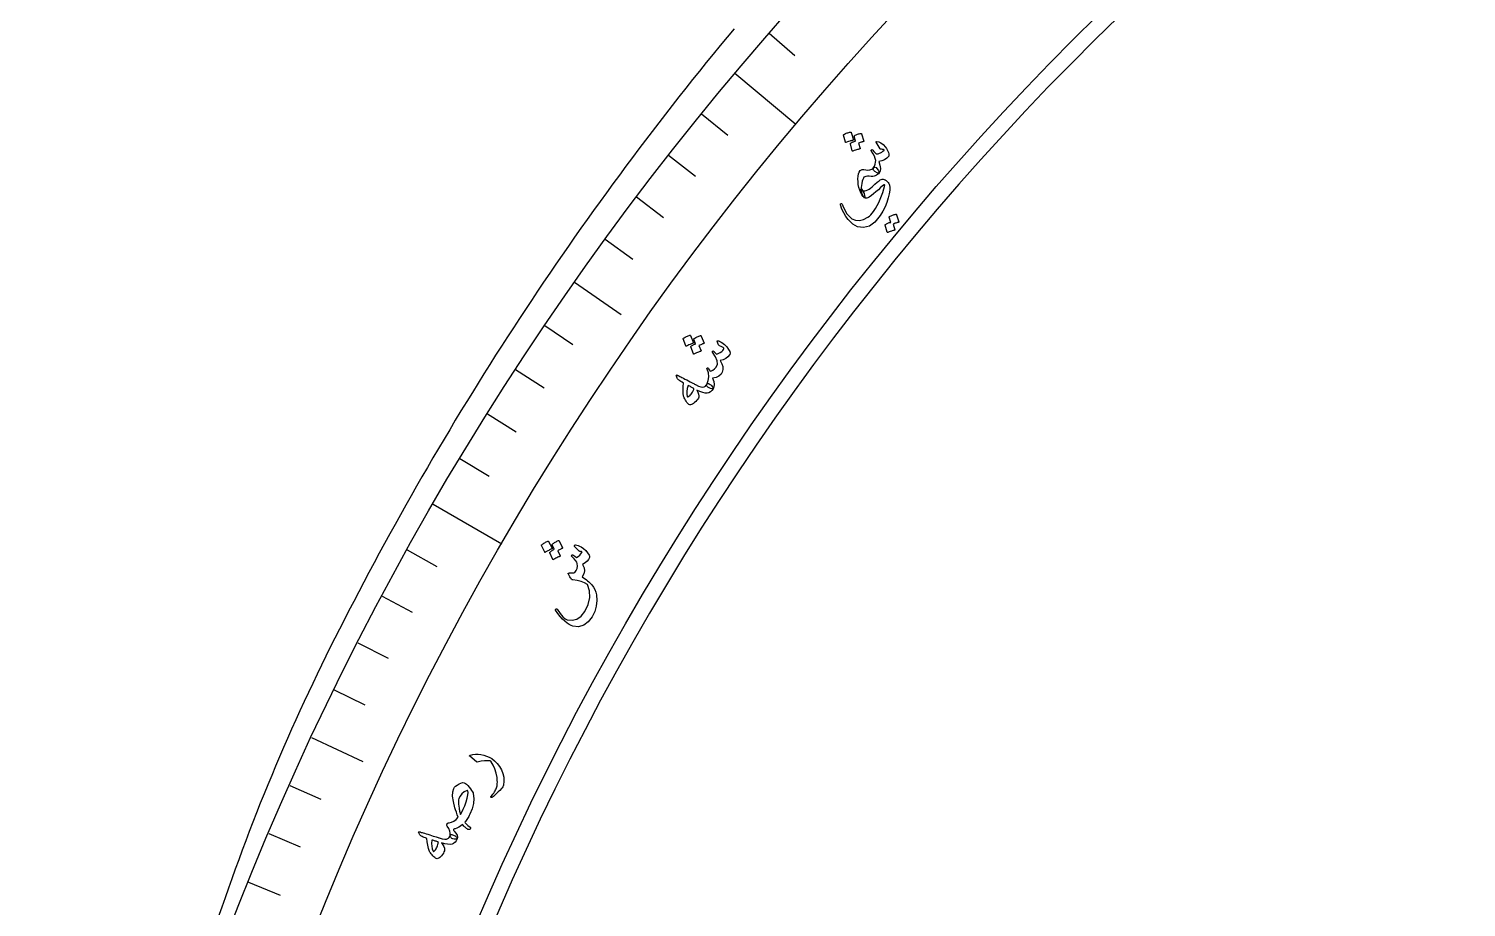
# Model space of a CAD drawing. Header units: millimetres. Extents: x -280 to 280, y -280 to 325.
# Drawn here: x -278.6 to -145.9, y 102 to 183.2 of the extents above; entities that cross this region are included whole.
import ezdxf

# ---------------------------------------------------------------- set-up
doc = ezdxf.new("R2010")
doc.units = ezdxf.units.MM
for name, color, linetype in [('CUT_INNER', 6, 'Continuous'), ('CUT_OUTER', 1, 'Continuous'), ('ENGRAVE', 7, 'Continuous'), ('ENGRAVE_FINE', 8, 'Continuous'), ('TEXT', 5, 'Continuous')]:
    doc.layers.add(name, color=color, linetype=linetype)

msp = doc.modelspace()

# ---------------------------------------------------------------- linework, layer by layer
at = {"layer": 'CUT_INNER'}
msp.add_arc((0, 0), 256.2, 91.40625, 88.59375, dxfattribs=at)
at = {"layer": 'CUT_OUTER'}
for centre, radius, start, end in [((14.3348, -6.1119), 296.188, 140.276813, 152.776561), ((-78.7774, 40.3559), 192.1368, 152.396432, 161.271161), ((-4.3068, 1.5897), 275.4092, 158.606943, 160.949728)]:
    msp.add_arc(centre, radius, start, end, dxfattribs=at)
at = {"layer": 'ENGRAVE'}
for points in [[(-213.3985, 179.0626), (-207.7831, 174.3507)], [(-228.1928, 159.7823), (-223.9037, 156.7791)], [(-241.2504, 139.286), (-234.9021, 135.6208)], [(-252.472, 117.7296), (-247.7265, 115.5168)]]:
    msp.add_lwpolyline(points, dxfattribs=at)
for radius in [278.572, 271.2416, 257.628]:
    msp.add_circle((0, 0), radius, dxfattribs=at)
at = {"layer": 'ENGRAVE_FINE'}
for points in [[(-210.241, 182.7597), (-207.87, 180.6986)], [(-216.4911, 175.311), (-214.0496, 173.334)], [(-219.5177, 171.506), (-217.0421, 169.5719)], [(-222.4775, 167.6488), (-219.9685, 165.7582)], [(-225.3695, 163.7405), (-222.8279, 161.8939)], [(-230.9467, 155.7755), (-228.3422, 154.0187)], [(-233.6301, 151.7212), (-230.9954, 150.0101)], [(-236.2425, 147.6207), (-233.5782, 145.9559)], [(-238.7828, 143.4752), (-236.0899, 141.8571)], [(-243.6446, 135.0544), (-240.8969, 133.5313)], [(-245.9645, 130.7816), (-243.1906, 129.3067)], [(-248.2095, 126.469), (-245.4103, 125.0428)], [(-250.3789, 122.1179), (-247.5552, 120.7407)], [(-254.4882, 113.3054), (-251.6182, 112.0276)], [(-256.4269, 108.8468), (-253.535, 107.6192)], [(-258.2875, 104.3549), (-255.3746, 103.178)]]:
    msp.add_lwpolyline(points, dxfattribs=at)
at = {"layer": 'TEXT'}
for points in [[(-203.3637, 173.3543), (-203.3647, 173.3682), (-203.3602, 173.3826), (-203.3501, 173.3974), (-203.3344, 173.4127), (-203.2618, 173.4534), (-203.1886, 173.4902), (-203.1147, 173.5232), (-203.0402, 173.5524), (-202.9643, 173.5778), (-202.8865, 173.5995), (-202.8067, 173.6176), (-202.7248, 173.6319), (-202.7, 173.6315), (-202.6811, 173.6257), (-202.6681, 173.6146), (-202.661, 173.5981), (-202.4555, 172.9227), (-202.4563, 172.9052), (-202.4671, 172.891), (-202.4879, 172.8802), (-202.5187, 172.8728), (-202.545, 172.8661), (-202.5857, 172.8546), (-202.6406, 172.8385), (-202.7098, 172.8177), (-202.794, 172.7914), (-202.8937, 172.7588), (-203.009, 172.72), (-203.1399, 172.6749), (-203.1591, 172.6705), (-203.1731, 172.6721), (-203.1821, 172.6797), (-203.1859, 172.6933)], [(-202.3896, 173.2407), (-202.3906, 173.2546), (-202.3861, 173.2689), (-202.376, 173.2837), (-202.3604, 173.2989), (-202.2878, 173.3392), (-202.2147, 173.3757), (-202.1408, 173.4084), (-202.0664, 173.4373), (-201.9907, 173.4624), (-201.9129, 173.4838), (-201.8332, 173.5015), (-201.7514, 173.5155), (-201.7311, 173.5143), (-201.7146, 173.5073), (-201.7018, 173.4944), (-201.6928, 173.4756), (-201.4879, 172.8007), (-201.4887, 172.7877), (-201.4987, 172.7761), (-201.5177, 172.7659), (-201.546, 172.757), (-201.5649, 172.7515), (-201.5943, 172.7427), (-201.6343, 172.7306), (-201.6849, 172.7153), (-201.7456, 172.6963), (-201.8161, 172.6733), (-201.8965, 172.6464), (-201.9866, 172.6155), (-201.8321, 172.1211), (-201.8328, 172.1037), (-201.8436, 172.0895), (-201.8643, 172.0788), (-201.8951, 172.0714), (-201.9214, 172.0647), (-201.9619, 172.0533), (-202.0167, 172.0373), (-202.0857, 172.0166), (-202.1697, 171.9905), (-202.2692, 171.9581), (-202.3842, 171.9195), (-202.5148, 171.8746), (-202.5317, 171.8728), (-202.5441, 171.8763), (-202.5521, 171.885), (-202.5557, 171.899), (-202.7349, 172.5588), (-202.7359, 172.5726), (-202.7315, 172.587), (-202.7214, 172.6018), (-202.7058, 172.6171), (-202.6547, 172.6458), (-202.6027, 172.6732), (-202.55, 172.6993), (-202.4964, 172.724), (-202.442, 172.7466), (-202.3867, 172.7666), (-202.3305, 172.7838), (-202.2734, 172.7983)], [(-200.3448, 172.6888), (-200.3599, 172.7193), (-200.3612, 172.7418), (-200.3487, 172.7563), (-200.3224, 172.7628), (-200.1207, 172.7403), (-199.9137, 172.6431), (-199.7012, 172.4713), (-199.4832, 172.2249), (-199.4002, 172.1061), (-199.3296, 171.9865), (-199.2713, 171.8659), (-199.2254, 171.7445), (-199.1934, 171.6281), (-199.1775, 171.5333), (-199.1777, 171.4602), (-199.1942, 171.4088), (-199.3703, 171.2144), (-199.5835, 171.0697), (-199.8337, 170.9746), (-200.1213, 170.929), (-200.0024, 170.5775), (-199.9563, 170.2807), (-199.9829, 170.0387), (-200.0825, 169.8512), (-200.1095, 169.8352), (-200.1504, 169.8348), (-200.205, 169.8498), (-200.2734, 169.8804), (-200.4675, 170.0034), (-200.5899, 170.1156), (-200.6407, 170.2169), (-200.6198, 170.3073), (-200.5133, 170.4878), (-200.4412, 170.6655), (-200.4034, 170.8405), (-200.3999, 171.0127), (-200.4345, 171.1946), (-200.5109, 171.3982), (-200.6292, 171.6236), (-200.7893, 171.8709), (-200.8054, 171.904), (-200.8095, 171.9346), (-200.8016, 171.9627), (-200.7816, 171.9882), (-200.7532, 172.0071), (-200.7249, 172.0093), (-200.6967, 171.9948), (-200.6686, 171.9637), (-200.5706, 171.8365), (-200.4874, 171.7388), (-200.419, 171.6705), (-200.3653, 171.6316), (-200.3132, 171.6179), (-200.2437, 171.6201), (-200.1566, 171.6382), (-200.052, 171.6722), (-199.9384, 171.7241), (-199.8293, 171.7902), (-199.7248, 171.8705), (-199.6247, 171.9649), (-199.6244, 171.9653), (-199.6235, 171.9664), (-199.6219, 171.9682), (-199.6196, 171.9708), (-199.6217, 171.9797), (-199.6321, 171.9893), (-199.6509, 171.9997), (-199.6781, 172.0109), (-199.7178, 172.0219), (-199.774, 172.0316), (-199.8468, 172.04), (-199.9362, 172.0473), (-199.9523, 172.0488), (-199.9674, 172.056), (-199.9815, 172.0689), (-199.9947, 172.0873)], [(-200.6147, 170.3133), (-200.5245, 170.3666), (-200.4412, 170.3784), (-200.3649, 170.3488), (-200.2956, 170.2777), (-200.1787, 170.1099), (-200.1034, 169.9839), (-200.0696, 169.8997), (-200.0775, 169.8571), (-200.1529, 169.7833), (-200.2374, 169.7171), (-200.3307, 169.6583), (-200.4331, 169.6072), (-200.5441, 169.5684), (-200.6745, 169.546), (-200.8244, 169.5399), (-200.9938, 169.5502), (-201.1585, 169.5583), (-201.2945, 169.5458), (-201.4016, 169.5128), (-201.4798, 169.4594), (-201.5364, 169.3761), (-201.5894, 169.253), (-201.6387, 169.0898), (-201.6843, 168.8868), (-201.7151, 168.6861), (-201.7249, 168.524), (-201.7139, 168.4005), (-201.6821, 168.3156), (-201.5628, 168.1247), (-201.4747, 167.9499), (-201.4178, 167.7911), (-201.3922, 167.6483), (-201.3932, 167.6049), (-201.4009, 167.5797), (-201.4151, 167.5725), (-201.4359, 167.5835), (-201.5609, 167.6926), (-201.6754, 167.8435), (-201.7792, 168.0363), (-201.8722, 168.2711), (-201.9479, 168.5279), (-202.0001, 168.787), (-202.0285, 169.0482), (-202.0333, 169.3116), (-202.0183, 169.5595), (-201.9817, 169.769), (-201.9236, 169.94), (-201.8439, 170.0726), (-201.7693, 170.1307), (-201.6557, 170.1622), (-201.5029, 170.1671), (-201.3112, 170.1453), (-201.1134, 170.1291), (-200.9314, 170.1517), (-200.7652, 170.2131), (-200.6147, 170.3133)], [(-200.9853, 167.6228), (-201.1079, 167.5506), (-201.2217, 167.5165), (-201.3266, 167.5204), (-201.4228, 167.5625), (-201.5033, 167.6402), (-201.5794, 167.7661), (-201.6509, 167.9403), (-201.7178, 168.1627), (-201.7425, 168.2607), (-201.7572, 168.3326), (-201.7618, 168.3783), (-201.7563, 168.3978), (-201.7456, 168.3953), (-201.7297, 168.3807), (-201.7086, 168.3542), (-201.6821, 168.3156), (-201.6126, 168.2392), (-201.5216, 168.1994), (-201.4089, 168.196), (-201.2748, 168.2291), (-201.138, 168.2866), (-201.0017, 168.3633), (-200.8656, 168.4593), (-200.73, 168.5746), (-200.4664, 168.8172), (-200.2531, 169.0042), (-200.0902, 169.1356), (-199.9778, 169.2117), (-199.8898, 169.2505), (-199.8001, 169.2701), (-199.7088, 169.2703), (-199.6158, 169.2513), (-199.5685, 169.2344), (-199.5234, 169.215), (-199.4805, 169.1929), (-199.4399, 169.1682), (-199.401, 169.1407), (-199.3636, 169.1099), (-199.3276, 169.0759), (-199.2931, 169.0387), (-199.2335, 168.9666), (-199.1833, 168.8896), (-199.1422, 168.8079), (-199.1104, 168.7213), (-199.0873, 168.5267), (-199.1018, 168.2678), (-199.1535, 167.9447), (-199.2424, 167.5573), (-199.3695, 167.1403), (-199.5363, 166.7283), (-199.7428, 166.321), (-199.989, 165.9184), (-200.4651, 165.3266), (-200.9711, 164.9589), (-201.5083, 164.8152), (-202.0776, 164.8959), (-202.2848, 164.9919), (-202.4979, 165.1363), (-202.7169, 165.3293), (-202.9418, 165.571), (-203.1549, 165.8516), (-203.3451, 166.1665), (-203.5121, 166.5159), (-203.6558, 166.8997), (-203.659, 166.9282), (-203.6571, 166.9538), (-203.65, 166.9764), (-203.6377, 166.996), (-203.6193, 167.0138), (-203.5989, 167.0248), (-203.5764, 167.0291), (-203.5518, 167.0266), (-203.5273, 167.0109), (-203.499, 166.9706), (-203.4668, 166.9057), (-203.4307, 166.8161), (-203.249, 166.4132), (-203.0477, 166.0818), (-202.8273, 165.8218), (-202.5878, 165.6329), (-202.2522, 165.4944), (-201.8962, 165.4702), (-201.5198, 165.5601), (-201.1228, 165.7638), (-200.9837, 165.8708), (-200.8505, 165.9952), (-200.7232, 166.137), (-200.6016, 166.296), (-200.4271, 166.5626), (-200.266, 166.8391), (-200.1184, 167.1258), (-199.9841, 167.4227), (-199.8621, 167.7301), (-199.7514, 168.0486), (-199.6519, 168.3783), (-199.5637, 168.7191), (-199.5615, 168.7224), (-199.5601, 168.7263), (-199.5595, 168.7308), (-199.5596, 168.736), (-199.5668, 168.7427), (-199.5813, 168.7467), (-199.6032, 168.7481), (-199.6325, 168.7468), (-199.6897, 168.7178), (-199.7955, 168.6358), (-199.9498, 168.5007), (-200.1524, 168.3125), (-200.3763, 168.1059), (-200.5898, 167.9221), (-200.7927, 167.7611), (-200.9853, 167.6228)], [(-199.1522, 165.7736), (-199.1535, 165.7872), (-199.1494, 165.8013), (-199.1399, 165.8159), (-199.1248, 165.8309), (-199.0542, 165.8706), (-198.9829, 165.9065), (-198.9108, 165.9386), (-198.838, 165.9671), (-198.7638, 165.9918), (-198.6875, 166.0128), (-198.6092, 166.0303), (-198.5288, 166.044), (-198.5087, 166.0429), (-198.4921, 166.0359), (-198.4792, 166.0232), (-198.4698, 166.0047), (-198.2489, 165.3407), (-198.2494, 165.3279), (-198.2589, 165.3166), (-198.2775, 165.3065), (-198.3051, 165.2978), (-198.3269, 165.2941), (-198.3596, 165.2859), (-198.4032, 165.2729), (-198.4577, 165.2553), (-198.5237, 165.233), (-198.602, 165.2059), (-198.6925, 165.174), (-198.7952, 165.1373), (-198.6256, 164.6182), (-198.6232, 164.5988), (-198.6316, 164.5834), (-198.6506, 164.5718), (-198.6805, 164.5642), (-198.7063, 164.5576), (-198.746, 164.5464), (-198.7997, 164.5307), (-198.8674, 164.5103), (-198.9497, 164.4845), (-199.0472, 164.4526), (-199.1598, 164.4146), (-199.2877, 164.3704), (-199.3043, 164.3687), (-199.3168, 164.3721), (-199.3249, 164.3807), (-199.3288, 164.3944), (-199.53, 165.0484), (-199.5315, 165.0621), (-199.5274, 165.0762), (-199.5179, 165.0907), (-199.5029, 165.1058), (-199.4455, 165.1418), (-199.3866, 165.1741), (-199.3264, 165.2027), (-199.2647, 165.2277), (-199.202, 165.2492), (-199.1386, 165.2677), (-199.0746, 165.2832), (-199.0099, 165.2956)], [(-218.1549, 154.5307), (-218.1571, 154.5445), (-218.1539, 154.5592), (-218.1452, 154.5749), (-218.131, 154.5916), (-218.0623, 154.6386), (-217.9926, 154.6818), (-217.9219, 154.7213), (-217.8503, 154.7571), (-217.777, 154.7892), (-217.7014, 154.8178), (-217.6235, 154.843), (-217.5432, 154.8646), (-217.5185, 154.8664), (-217.4992, 154.8624), (-217.4852, 154.8524), (-217.4766, 154.8366), (-217.2116, 154.1822), (-217.2109, 154.1647), (-217.2204, 154.1496), (-217.2401, 154.137), (-217.2701, 154.1268), (-217.2958, 154.1177), (-217.3352, 154.1027), (-217.3885, 154.0817), (-217.4556, 154.0548), (-217.5371, 154.021), (-217.6335, 153.9796), (-217.7449, 153.9306), (-217.8713, 153.874), (-217.89, 153.8678), (-217.9041, 153.8681), (-217.9137, 153.8749), (-217.9188, 153.8881)], [(-217.1744, 154.5049), (-217.1767, 154.5187), (-217.1734, 154.5333), (-217.1647, 154.549), (-217.1505, 154.5656), (-217.0818, 154.6122), (-217.0122, 154.6552), (-216.9416, 154.6943), (-216.87, 154.7298), (-216.7968, 154.7616), (-216.7213, 154.7899), (-216.6434, 154.8147), (-216.5632, 154.836), (-216.5429, 154.8366), (-216.5258, 154.8311), (-216.5119, 154.8193), (-216.5013, 154.8014), (-216.2369, 154.1474), (-216.2365, 154.1344), (-216.2454, 154.122), (-216.2635, 154.1101), (-216.2908, 154.0987), (-216.3092, 154.0916), (-216.3377, 154.0802), (-216.3765, 154.0645), (-216.4255, 154.0447), (-216.4843, 154.0203), (-216.5525, 153.9911), (-216.6301, 153.9571), (-216.7171, 153.9183), (-216.5191, 153.4395), (-216.5183, 153.4221), (-216.5277, 153.407), (-216.5474, 153.3945), (-216.5774, 153.3843), (-216.603, 153.3753), (-216.6423, 153.3604), (-216.6955, 153.3395), (-216.7624, 153.3127), (-216.8437, 153.2791), (-216.9399, 153.2379), (-217.0511, 153.1891), (-217.1771, 153.1327), (-217.1938, 153.1294), (-217.2065, 153.1317), (-217.2153, 153.1397), (-217.2201, 153.1533), (-217.4575, 153.7946), (-217.4598, 153.8083), (-217.4566, 153.823), (-217.4479, 153.8386), (-217.4337, 153.8552), (-217.3854, 153.8885), (-217.336, 153.9204), (-217.2858, 153.9511), (-217.2347, 153.9805), (-217.1825, 154.008), (-217.1292, 154.0328), (-217.0747, 154.055), (-217.0191, 154.0746)], [(-215.0448, 154.32), (-215.0443, 154.3408), (-215.0294, 154.3549), (-215, 154.3622), (-214.9563, 154.3628), (-214.8914, 154.3507), (-214.81, 154.3181), (-214.7118, 154.2651), (-214.597, 154.1917), (-214.47, 154.1034), (-214.3524, 154.0087), (-214.2443, 153.9075), (-214.1457, 153.7999), (-213.9706, 153.5671), (-213.8647, 153.3722), (-213.828, 153.215), (-213.8606, 153.0956), (-214.0335, 152.8816), (-214.2397, 152.7164), (-214.4793, 152.6001), (-214.7526, 152.5325), (-214.6015, 152.2457), (-214.5178, 151.9735), (-214.5016, 151.716), (-214.5529, 151.4731), (-214.6731, 151.2652), (-214.8621, 151.1022), (-215.1199, 150.9838), (-215.4467, 150.9098), (-215.3514, 150.5979), (-215.3137, 150.3315), (-215.3337, 150.1103), (-215.4115, 149.9344), (-215.4509, 149.9155), (-215.5245, 149.9228), (-215.6324, 149.9563), (-215.7745, 150.016), (-215.9033, 150.0913), (-215.9822, 150.1699), (-216.0111, 150.2518), (-215.99, 150.337), (-215.851, 150.6792), (-215.8007, 151.0289), (-215.8389, 151.3863), (-215.9659, 151.7516), (-215.9728, 151.7714), (-215.9752, 151.7893), (-215.9731, 151.8051), (-215.9664, 151.8189), (-215.9541, 151.833), (-215.9397, 151.8433), (-215.9232, 151.8497), (-215.9047, 151.8522), (-215.866, 151.834), (-215.8174, 151.7789), (-215.7589, 151.6868), (-215.6903, 151.558), (-215.5585, 151.5711), (-215.4207, 151.6384), (-215.277, 151.7601), (-215.1272, 151.9359), (-215.0108, 152.2048), (-215.0259, 152.5228), (-215.1726, 152.8903), (-215.4507, 153.3075), (-215.4651, 153.3286), (-215.4728, 153.3473), (-215.4738, 153.3637), (-215.4681, 153.3776), (-215.4537, 153.3945), (-215.4378, 153.4067), (-215.4204, 153.4142), (-215.4016, 153.417), (-215.3799, 153.4136), (-215.3606, 153.4071), (-215.3435, 153.3973), (-215.3287, 153.3844), (-215.1062, 153.1297), (-214.987, 153.1572), (-214.8648, 153.2054), (-214.7399, 153.2743), (-214.6121, 153.364), (-214.5013, 153.461), (-214.4318, 153.5454), (-214.4038, 153.6173), (-214.4171, 153.6768), (-214.4659, 153.7281), (-214.5505, 153.7797), (-214.671, 153.8317), (-214.8274, 153.8841), (-214.8587, 153.9168), (-214.9054, 154.0003), (-214.9675, 154.1347), (-215.0448, 154.32)], [(-218.7861, 151.1008), (-218.8, 151.1667), (-218.7841, 151.2001), (-218.7383, 151.2009), (-218.6628, 151.169), (-218.6198, 151.1459), (-218.5599, 151.1147), (-218.483, 151.0753), (-218.3891, 151.0277), (-218.2778, 150.9711), (-218.1484, 150.9043), (-218.001, 150.8275), (-217.8356, 150.7405), (-217.673, 150.6551), (-217.5274, 150.5786), (-217.399, 150.5109), (-217.2877, 150.452), (-217.1939, 150.4022), (-217.1179, 150.3618), (-217.0599, 150.3309), (-217.0198, 150.3093), (-216.7623, 150.1798), (-216.5473, 150.1009), (-216.3745, 150.0727), (-216.244, 150.095), (-216.1765, 150.1278), (-216.1117, 150.1791), (-216.0495, 150.2488), (-215.99, 150.337), (-215.9456, 150.3828), (-215.8927, 150.4048), (-215.8313, 150.403), (-215.7614, 150.3775), (-215.6864, 150.3336), (-215.6162, 150.2811), (-215.5507, 150.22), (-215.4901, 150.1504), (-215.4438, 150.0832), (-215.4153, 150.0248), (-215.4046, 149.9752), (-215.4115, 149.9344), (-215.5296, 149.768), (-215.6604, 149.6449), (-215.8039, 149.565), (-215.9604, 149.5282), (-216.1475, 149.5356), (-216.3658, 149.5858), (-216.6151, 149.6786), (-216.8956, 149.8142), (-216.8041, 149.6168), (-216.7466, 149.4407), (-216.7232, 149.2858), (-216.7338, 149.1521), (-216.7674, 149.061), (-216.8225, 148.9644), (-216.899, 148.8625), (-216.997, 148.7552), (-217.111, 148.6493), (-217.2161, 148.5669), (-217.3122, 148.5078), (-217.3993, 148.4722), (-217.4881, 148.4559), (-217.5672, 148.459), (-217.6365, 148.4815), (-217.6962, 148.5235), (-217.7612, 148.5897), (-217.8271, 148.672), (-217.894, 148.7703), (-217.9616, 148.8847), (-218.0261, 149.0046), (-218.0747, 149.1043), (-218.1076, 149.1838), (-218.1246, 149.2429), (-218.1615, 149.5321), (-218.1773, 149.8309), (-218.1719, 150.1394), (-218.1453, 150.4576), (-218.2748, 150.5344), (-218.3858, 150.6019), (-218.4782, 150.6602), (-218.5519, 150.7093), (-218.6107, 150.7552), (-218.6579, 150.8039), (-218.6937, 150.8555), (-218.7179, 150.91)], [(-217.7209, 150.2316), (-217.8021, 149.9421), (-217.84, 149.6754), (-217.8346, 149.4315), (-217.7861, 149.2106), (-217.7733, 149.1894), (-217.7561, 149.1782), (-217.7344, 149.177), (-217.7082, 149.1858), (-217.6331, 149.2334), (-217.561, 149.2913), (-217.4919, 149.3596), (-217.4257, 149.4382), (-217.3625, 149.5272), (-217.3022, 149.6264), (-217.2448, 149.736), (-217.1903, 149.856), (-217.1842, 149.8761), (-217.1815, 149.8998), (-217.1823, 149.9271), (-217.1865, 149.958), (-217.2419, 149.9906), (-217.3006, 150.0237), (-217.3625, 150.0572), (-217.4276, 150.0912), (-217.4961, 150.1256), (-217.5677, 150.1605), (-217.6427, 150.1958), (-217.7209, 150.2316)], [(-231.2356, 135.4597), (-231.239, 135.4733), (-231.2371, 135.4882), (-231.2297, 135.5047), (-231.217, 135.5225), (-231.1525, 135.5755), (-231.0867, 135.6247), (-231.0196, 135.6703), (-230.9512, 135.7123), (-230.8809, 135.7508), (-230.808, 135.786), (-230.7325, 135.8178), (-230.6543, 135.8464), (-230.6298, 135.8504), (-230.6101, 135.8481), (-230.5954, 135.8394), (-230.5855, 135.8243), (-230.2655, 135.1945), (-230.2632, 135.177), (-230.2714, 135.1612), (-230.29, 135.1468), (-230.3191, 135.134), (-230.3439, 135.1228), (-230.3819, 135.1043), (-230.4333, 135.0787), (-230.4978, 135.0459), (-230.5762, 135.0051), (-230.6688, 134.9554), (-230.7757, 134.8967), (-230.8968, 134.8291), (-230.915, 134.8213), (-230.9291, 134.8204), (-230.9393, 134.8263), (-230.9454, 134.8391)], [(-230.2559, 135.5198), (-230.2593, 135.5333), (-230.2573, 135.5482), (-230.25, 135.5646), (-230.2372, 135.5824), (-230.1727, 135.635), (-230.107, 135.6839), (-230.0399, 135.7292), (-229.9716, 135.7708), (-229.9013, 135.809), (-229.8284, 135.8438), (-229.7529, 135.8754), (-229.6748, 135.9036), (-229.6546, 135.9061), (-229.637, 135.902), (-229.6222, 135.8915), (-229.6101, 135.8746), (-229.2907, 135.245), (-229.2893, 135.2321), (-229.297, 135.2189), (-229.3141, 135.2055), (-229.3403, 135.1917), (-229.358, 135.183), (-229.3855, 135.1691), (-229.4228, 135.1501), (-229.47, 135.126), (-229.5265, 135.0965), (-229.592, 135.0614), (-229.6665, 135.0207), (-229.75, 134.9743), (-229.5117, 134.5139), (-229.5094, 134.4965), (-229.5175, 134.4807), (-229.5361, 134.4664), (-229.5651, 134.4537), (-229.5898, 134.4425), (-229.6278, 134.4241), (-229.679, 134.3986), (-229.7435, 134.366), (-229.8217, 134.3253), (-229.9141, 134.2758), (-230.0207, 134.2174), (-230.1416, 134.1501), (-230.1579, 134.1453), (-230.1708, 134.1466), (-230.1802, 134.1538), (-230.1861, 134.1669), (-230.4775, 134.7861), (-230.481, 134.7996), (-230.479, 134.8145), (-230.4717, 134.8309), (-230.459, 134.8487), (-230.4136, 134.8861), (-230.3672, 134.9223), (-230.3197, 134.9573), (-230.2712, 134.9912), (-230.2216, 135.0232), (-230.1705, 135.0526), (-230.1181, 135.0795), (-230.0644, 135.1039)], [(-228.1757, 135.3459), (-228.1981, 135.3752), (-228.2101, 135.4029), (-228.2117, 135.4291), (-228.2028, 135.4536), (-228.1826, 135.4799), (-228.1582, 135.498), (-228.1296, 135.5079), (-228.0967, 135.5096), (-227.9897, 135.4981), (-227.869, 135.4635), (-227.7347, 135.406), (-227.5867, 135.3254), (-227.3591, 135.1701), (-227.1607, 134.9923), (-226.9916, 134.7921), (-226.8516, 134.5696), (-226.8241, 134.5055), (-226.8096, 134.4446), (-226.808, 134.3868), (-226.8193, 134.3322), (-226.9061, 134.1614), (-227.0399, 134.0014), (-227.2206, 133.852), (-227.4484, 133.713), (-227.3145, 133.4046), (-227.2771, 133.1114), (-227.3361, 132.833), (-227.4917, 132.5693), (-227.354, 132.4775), (-227.224, 132.3851), (-227.1017, 132.2921), (-226.9871, 132.1986), (-226.8794, 132.104), (-226.7776, 132.0079), (-226.6819, 131.9102), (-226.5921, 131.811), (-226.4406, 131.6139), (-226.3208, 131.3972), (-226.2327, 131.1609), (-226.1761, 130.9052), (-226.1389, 130.3629), (-226.1916, 129.8434), (-226.3343, 129.3461), (-226.5671, 128.8706), (-226.9318, 128.3933), (-227.3495, 128.0885), (-227.8208, 127.9564), (-228.3463, 127.9971), (-228.5113, 128.0551), (-228.6913, 128.1503), (-228.8862, 128.283), (-229.0961, 128.4531), (-229.3145, 128.66), (-229.5283, 128.8992), (-229.7373, 129.1707), (-229.9414, 129.4747), (-229.9528, 129.4963), (-229.9577, 129.5175), (-229.956, 129.5385), (-229.9477, 129.5591), (-229.9352, 129.5774), (-229.9207, 129.5911), (-229.9043, 129.6004), (-229.8858, 129.6052), (-229.864, 129.603), (-229.8442, 129.5952), (-229.8265, 129.5818), (-229.8108, 129.5628), (-229.5344, 129.167), (-229.2886, 128.8742), (-229.0737, 128.6841), (-228.8899, 128.5965), (-228.4032, 128.5483), (-227.968, 128.6577), (-227.5839, 128.9244), (-227.2502, 129.3484), (-226.922, 130.0199), (-226.7727, 130.6628), (-226.8029, 131.278), (-227.0128, 131.8664), (-227.2852, 132.023), (-227.5979, 132.1454), (-227.9509, 132.2333), (-228.3442, 132.2867), (-228.386, 132.2888), (-228.4199, 132.2966), (-228.4461, 132.3101), (-228.4644, 132.3292), (-228.5189, 132.4094), (-228.5697, 132.4853), (-228.6168, 132.5567), (-228.6602, 132.6238), (-228.6991, 132.6861), (-228.7326, 132.7429), (-228.7607, 132.7944), (-228.7834, 132.8405), (-228.791, 132.8636), (-228.7887, 132.8822), (-228.7766, 132.8961), (-228.7547, 132.9056), (-228.7405, 132.9086), (-228.7192, 132.9121), (-228.6909, 132.9161), (-228.6555, 132.9205), (-228.6135, 132.9245), (-228.5655, 132.9272), (-228.5115, 132.9286), (-228.4513, 132.9288), (-228.334, 132.932), (-228.2452, 132.9404), (-228.1851, 132.9541), (-228.1536, 132.9732), (-228.0362, 133.1405), (-227.9634, 133.334), (-227.9352, 133.5536), (-227.9516, 133.7995), (-227.9934, 133.9099), (-228.0864, 134.0493), (-228.2304, 134.2177), (-228.4254, 134.4151), (-228.4439, 134.4339), (-228.456, 134.4559), (-228.4617, 134.4809), (-228.461, 134.509), (-228.4569, 134.5334), (-228.4482, 134.554), (-228.4349, 134.5707), (-228.4171, 134.5836), (-228.3597, 134.5846), (-228.2747, 134.5476), (-228.1621, 134.4727), (-228.0218, 134.3598), (-227.8578, 134.4471), (-227.717, 134.5605), (-227.5992, 134.7), (-227.5045, 134.8657), (-227.555, 134.8928), (-227.5988, 134.9101), (-227.6357, 134.9178), (-227.666, 134.9157), (-227.6962, 134.9108), (-227.7224, 134.9127), (-227.7446, 134.9213), (-227.7628, 134.9366)], [(-237.8674, 115.9878), (-237.8782, 115.998), (-237.886, 116.0078), (-237.8906, 116.0171), (-237.8922, 116.0261), (-237.8843, 116.0468), (-237.8637, 116.0668), (-237.8303, 116.086), (-237.7843, 116.1045), (-237.5688, 116.1586), (-237.3382, 116.1834), (-237.0925, 116.1787), (-236.8318, 116.1446), (-236.5621, 116.0853), (-236.3072, 116.0048), (-236.0671, 115.9032), (-235.8416, 115.7806), (-235.5689, 115.5697), (-235.328, 115.3249), (-235.119, 115.0462), (-234.9416, 114.7337), (-234.8063, 114.3982), (-234.7308, 114.0534), (-234.7149, 113.6994), (-234.7585, 113.3359), (-234.7808, 113.2436), (-234.8162, 113.1576), (-234.8649, 113.078), (-234.9268, 113.0048), (-235.0876, 112.8447), (-235.2345, 112.7008), (-235.3674, 112.5733), (-235.4865, 112.462), (-235.5915, 112.3676), (-235.6822, 112.2905), (-235.7587, 112.2306), (-235.8209, 112.1881), (-235.8374, 112.1809), (-235.8521, 112.1772), (-235.8653, 112.177), (-235.8767, 112.1803), (-235.8898, 112.1881), (-235.9007, 112.1981), (-235.9095, 112.2104), (-235.9162, 112.2248), (-235.919, 112.2406), (-235.9161, 112.257), (-235.9075, 112.2738), (-235.8933, 112.2912), (-235.8037, 112.3956), (-235.7224, 112.4974), (-235.6492, 112.5966), (-235.5843, 112.6933), (-235.5271, 112.7884), (-235.4773, 112.8827), (-235.4349, 112.9762), (-235.3999, 113.069), (-235.3715, 113.1647), (-235.3491, 113.2671), (-235.3328, 113.3761), (-235.3223, 113.4919), (-235.3183, 113.6145), (-235.3211, 113.7442), (-235.3308, 113.8811), (-235.3473, 114.0251), (-235.4216, 114.4436), (-235.5364, 114.8273), (-235.6917, 115.1764), (-235.8877, 115.4907), (-235.905, 115.5132), (-235.9284, 115.5323), (-235.9579, 115.5478), (-235.9934, 115.5598), (-236.2268, 115.5828), (-236.5028, 115.5744), (-236.8214, 115.5343), (-237.1826, 115.4623), (-237.2036, 115.4616), (-237.2212, 115.4636), (-237.2352, 115.4683), (-237.2458, 115.4756)], [(-239.3402, 113.0274), (-239.2736, 113.1305), (-239.171, 113.234), (-239.0325, 113.3378), (-238.858, 113.4418), (-238.6804, 113.5213), (-238.5221, 113.5556), (-238.3831, 113.5447), (-238.2633, 113.4888), (-238.1575, 113.4015), (-238.0458, 113.2899), (-237.9284, 113.1539), (-237.8051, 112.9936), (-237.6966, 112.8378), (-237.6161, 112.7116), (-237.5639, 112.615), (-237.5398, 112.5481), (-237.4961, 112.1037), (-237.5349, 111.6365), (-237.6561, 111.1462), (-237.8596, 110.6323), (-237.9087, 110.5312), (-237.961, 110.4327), (-238.0163, 110.3366), (-238.0748, 110.243), (-238.1357, 110.1522), (-238.1984, 110.0643), (-238.263, 109.9794), (-238.3293, 109.8975), (-238.2788, 109.834), (-238.1795, 109.7362), (-238.0312, 109.6042), (-237.834, 109.4381), (-237.7977, 109.4011), (-237.7857, 109.3603), (-237.7981, 109.3158), (-237.8348, 109.2675), (-237.8817, 109.2335), (-237.931, 109.2176), (-237.9827, 109.22), (-238.0368, 109.2405), (-238.0967, 109.2825), (-238.1581, 109.3283), (-238.2209, 109.378), (-238.2851, 109.4316), (-238.3502, 109.4893), (-238.4154, 109.5513), (-238.4807, 109.6178), (-238.5462, 109.6886), (-238.7108, 109.5531), (-238.8789, 109.4425), (-239.0504, 109.3571), (-239.2255, 109.2966), (-239.2816, 109.281), (-239.325, 109.2627), (-239.3555, 109.2417), (-239.3732, 109.2182), (-239.3767, 109.194), (-239.3677, 109.1642), (-239.3463, 109.1287), (-239.3123, 109.0875), (-239.1418, 108.8833), (-239.0383, 108.6971), (-239.002, 108.5287), (-239.0327, 108.378), (-239.0459, 108.3621), (-239.0692, 108.3497), (-239.1028, 108.3408), (-239.1465, 108.3355), (-239.2943, 108.3463), (-239.4149, 108.3694), (-239.5085, 108.4048), (-239.575, 108.4525), (-239.6251, 108.5116), (-239.6584, 108.5674), (-239.6749, 108.6199), (-239.6746, 108.6691), (-239.6605, 108.8765), (-239.7004, 109.0904), (-239.7941, 109.3109), (-239.9418, 109.5378), (-239.9695, 109.5844), (-239.9828, 109.6319), (-239.9817, 109.6803), (-239.9661, 109.7297), (-239.9362, 109.7773), (-239.8954, 109.8136), (-239.8437, 109.8383), (-239.7811, 109.8516), (-239.5549, 109.9082), (-239.3364, 110.0133), (-239.1257, 110.1668), (-238.9225, 110.3688), (-239.0165, 110.5994), (-239.1012, 110.8217), (-239.1768, 111.0357), (-239.2432, 111.2413), (-239.3817, 111.8131), (-239.4437, 112.3017), (-239.4298, 112.7066), (-239.3402, 113.0274)], [(-238.1168, 112.8301), (-238.3734, 112.6974), (-238.5846, 112.5277), (-238.75, 112.3212), (-238.8697, 112.0779), (-238.8968, 111.9544), (-238.9062, 111.7924), (-238.8978, 111.5919), (-238.8715, 111.3531), (-238.8538, 111.2289), (-238.8358, 111.1144), (-238.8177, 111.0095), (-238.7993, 110.9143), (-238.7803, 110.8285), (-238.7603, 110.7519), (-238.7392, 110.6846), (-238.717, 110.6265), (-238.5897, 110.8417), (-238.4618, 111.1061), (-238.3332, 111.4198), (-238.2038, 111.7827), (-238.0953, 112.1388), (-238.0332, 112.4253), (-238.0179, 112.6421), (-238.0494, 112.7895), (-238.0593, 112.8142), (-238.0739, 112.8292), (-238.093, 112.8345), (-238.1168, 112.8301)], [(-242.5628, 108.9131), (-242.5885, 108.9754), (-242.5789, 109.0111), (-242.5341, 109.0201), (-242.454, 109.0025), (-242.4076, 108.9876), (-242.343, 108.9677), (-242.2602, 108.9429), (-242.1593, 108.9132), (-242.0395, 108.8777), (-241.9001, 108.8355), (-241.7412, 108.7867), (-241.5628, 108.7311), (-241.3874, 108.6767), (-241.2304, 108.6278), (-241.0918, 108.5845), (-240.9716, 108.5468), (-240.8704, 108.5148), (-240.7884, 108.4889), (-240.7257, 108.469), (-240.6823, 108.4551), (-240.4057, 108.3744), (-240.1798, 108.3358), (-240.0048, 108.3394), (-239.8805, 108.3851), (-239.8201, 108.4296), (-239.7657, 108.4917), (-239.7172, 108.5715), (-239.6746, 108.6691), (-239.6392, 108.7221), (-239.5912, 108.7534), (-239.5305, 108.7628), (-239.4571, 108.7504), (-239.3754, 108.7208), (-239.2969, 108.6819), (-239.2214, 108.6337), (-239.1492, 108.5763), (-239.0915, 108.5186), (-239.0529, 108.4663), (-239.0333, 108.4194), (-239.0327, 108.378), (-239.1186, 108.1931), (-239.2249, 108.0483), (-239.3516, 107.9436), (-239.4988, 107.879), (-239.6842, 107.8524), (-239.9079, 107.8621), (-240.17, 107.9082), (-240.4704, 107.9907), (-240.3446, 107.8132), (-240.2562, 107.6504), (-240.205, 107.5023), (-240.1912, 107.369), (-240.2077, 107.2732), (-240.2444, 107.1683), (-240.3011, 107.0542), (-240.378, 106.9308), (-240.471, 106.8061), (-240.5593, 106.7059), (-240.6431, 106.6304), (-240.7224, 106.5796), (-240.8067, 106.5475), (-240.885, 106.5362), (-240.9573, 106.5458), (-241.0236, 106.5761), (-241.0996, 106.6295), (-241.1793, 106.6985), (-241.2628, 106.783), (-241.3502, 106.8832), (-241.4353, 106.9895), (-241.5012, 107.0787), (-241.5479, 107.1509), (-241.5754, 107.206), (-241.6641, 107.4836), (-241.7339, 107.7747), (-241.7845, 108.079), (-241.816, 108.3967), (-241.9574, 108.4488), (-242.0787, 108.4951), (-242.1802, 108.5357), (-242.2616, 108.5706), (-242.3277, 108.605), (-242.383, 108.6444), (-242.4275, 108.6886), (-242.4612, 108.7378)], [(-241.3577, 108.2515), (-241.385, 107.952), (-241.3739, 107.6829), (-241.3244, 107.4441), (-241.2366, 107.2356), (-241.2202, 107.2171), (-241.2013, 107.2092), (-241.1797, 107.2119), (-241.1555, 107.2253), (-241.0903, 107.2857), (-241.03, 107.3558), (-240.9743, 107.4355), (-240.9235, 107.5248), (-240.8775, 107.6237), (-240.8362, 107.7323), (-240.7996, 107.8505), (-240.7678, 107.9783), (-240.7654, 107.9992), (-240.7671, 108.023), (-240.7728, 108.0498), (-240.7826, 108.0794), (-240.843, 108.1014), (-240.9066, 108.1232), (-240.9736, 108.145), (-241.0438, 108.1666), (-241.1174, 108.188), (-241.1942, 108.2093), (-241.2743, 108.2305), (-241.3577, 108.2515)]]:
    msp.add_lwpolyline(points, close=True, dxfattribs=at)

doc.saveas('drawing.dxf')
